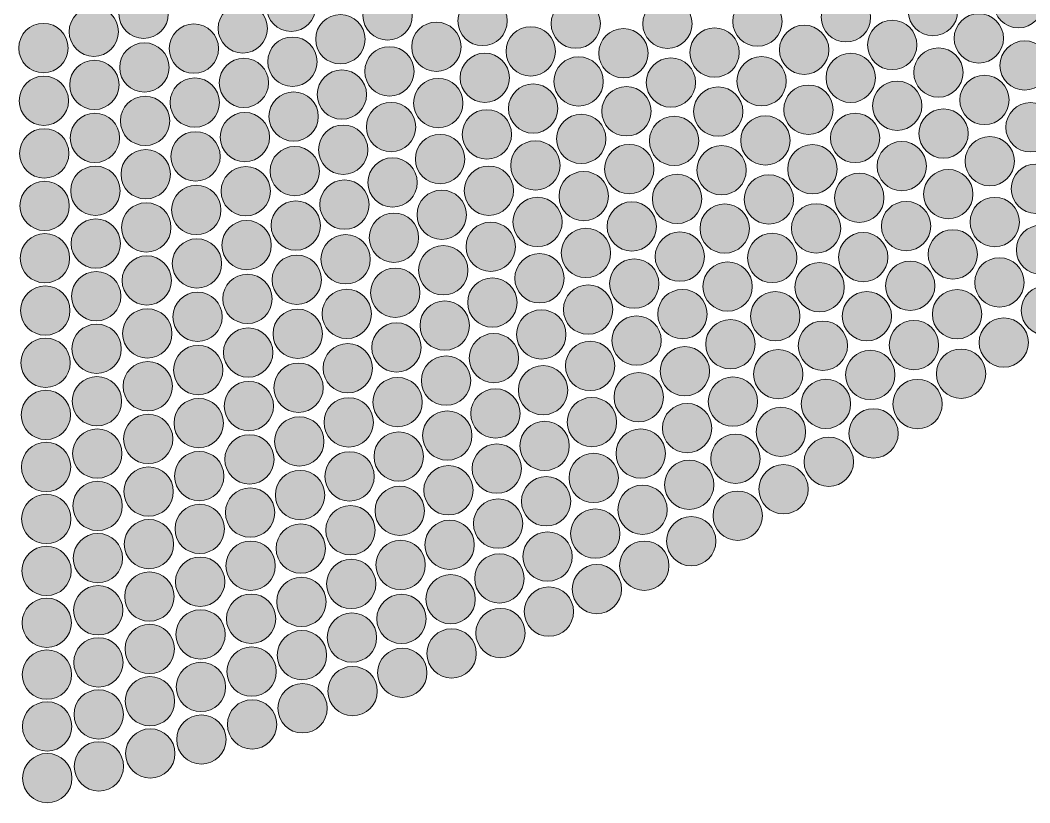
# Model space of a CAD drawing. Extents: x 3515 to 4006, y 175 to 667.
# Drawn here: x 3809.3 to 3908.4, y 180.9 to 257.7 of the extents above; entities that cross this region are included whole.
import ezdxf

# ---------------------------------------------------------------- set-up
doc = ezdxf.new("R2010")
doc.units = 0
doc.header["$MEASUREMENT"] = 0
doc.layers.add('Capa 1', color=7, linetype='Continuous', lineweight=0)

# ---------------------------------------------------------------- blocks, each defined once
blk = doc.blocks.new('Block_0')
at = {"layer": 'Capa 1', "true_color": 0x000000, "transparency": 33554687}
h = blk.add_hatch(color=18, dxfattribs=at)
h.dxf.hatch_style = 2
edge = h.paths.add_edge_path()
edge.add_arc((3907.289, 259.385), 2.421, 0, 360)
h = blk.add_hatch(color=18, dxfattribs=at)
h.dxf.hatch_style = 2
edge = h.paths.add_edge_path()
edge.add_arc((3821.444, 258.341), 2.421, 0, 360)
h = blk.add_hatch(color=18, dxfattribs=at)
h.dxf.hatch_style = 2
edge = h.paths.add_edge_path()
edge.add_arc((3835.915, 259.042), 2.421, 0, 360)
h = blk.add_hatch(color=18, dxfattribs=at)
h.dxf.hatch_style = 2
edge = h.paths.add_edge_path()
edge.add_arc((3845.389, 258.187), 2.421, 0, 360)
h = blk.add_hatch(color=18, dxfattribs=at)
h.dxf.hatch_style = 2
edge = h.paths.add_edge_path()
edge.add_arc((3898.899, 258.608), 2.421, 0, 360)
h = blk.add_hatch(color=18, dxfattribs=at)
h.dxf.hatch_style = 2
edge = h.paths.add_edge_path()
edge.add_arc((3854.702, 257.643), 2.421, 0, 360)
h = blk.add_hatch(color=18, dxfattribs=at)
h.dxf.hatch_style = 2
edge = h.paths.add_edge_path()
edge.add_arc((3863.854, 257.378), 2.421, 0, 360)
h = blk.add_hatch(color=18, dxfattribs=at)
h.dxf.hatch_style = 2
edge = h.paths.add_edge_path()
edge.add_arc((3872.846, 257.365), 2.421, 0, 360)
h = blk.add_hatch(color=18, dxfattribs=at)
h.dxf.hatch_style = 2
edge = h.paths.add_edge_path()
edge.add_arc((3881.682, 257.579), 2.421, 0, 360)
h = blk.add_hatch(color=18, dxfattribs=at)
h.dxf.hatch_style = 2
edge = h.paths.add_edge_path()
edge.add_arc((3890.365, 258), 2.421, 0, 360)
h = blk.add_hatch(color=18, dxfattribs=at)
h.dxf.hatch_style = 2
edge = h.paths.add_edge_path()
edge.add_arc((3816.552, 256.588), 2.421, 0, 360)
h = blk.add_hatch(color=18, dxfattribs=at)
h.dxf.hatch_style = 2
edge = h.paths.add_edge_path()
edge.add_arc((3831.174, 256.914), 2.421, 0, 360)
h = blk.add_hatch(color=18, dxfattribs=at)
h.dxf.hatch_style = 2
edge = h.paths.add_edge_path()
edge.add_arc((3840.749, 255.848), 2.421, 0, 360)
h = blk.add_hatch(color=18, dxfattribs=at)
h.dxf.hatch_style = 2
edge = h.paths.add_edge_path()
edge.add_arc((3894.905, 255.284), 2.421, 0, 360)
h = blk.add_hatch(color=18, dxfattribs=at)
h.dxf.hatch_style = 2
edge = h.paths.add_edge_path()
edge.add_arc((3903.403, 255.936), 2.421, 0, 360)
h = blk.add_hatch(color=18, dxfattribs=at)
h.dxf.hatch_style = 2
edge = h.paths.add_edge_path()
edge.add_arc((3811.61, 254.983), 2.421, 0, 360)
h = blk.add_hatch(color=18, dxfattribs=at)
h.dxf.hatch_style = 2
edge = h.paths.add_edge_path()
edge.add_arc((3826.373, 254.926), 2.421, 0, 360)
h = blk.add_hatch(color=18, dxfattribs=at)
h.dxf.hatch_style = 2
edge = h.paths.add_edge_path()
edge.add_arc((3850.166, 255.107), 2.421, 0, 360)
h = blk.add_hatch(color=18, dxfattribs=at)
h.dxf.hatch_style = 2
edge = h.paths.add_edge_path()
edge.add_arc((3859.425, 254.659), 2.421, 0, 360)
h = blk.add_hatch(color=18, dxfattribs=at)
h.dxf.hatch_style = 2
edge = h.paths.add_edge_path()
edge.add_arc((3868.525, 254.477), 2.421, 0, 360)
h = blk.add_hatch(color=18, dxfattribs=at)
h.dxf.hatch_style = 2
edge = h.paths.add_edge_path()
edge.add_arc((3877.47, 254.536), 2.421, 0, 360)
h = blk.add_hatch(color=18, dxfattribs=at)
h.dxf.hatch_style = 2
edge = h.paths.add_edge_path()
edge.add_arc((3886.262, 254.811), 2.421, 0, 360)
h = blk.add_hatch(color=18, dxfattribs=at)
h.dxf.hatch_style = 2
edge = h.paths.add_edge_path()
edge.add_arc((3836.045, 253.641), 2.421, 0, 360)
h = blk.add_hatch(color=18, dxfattribs=at)
h.dxf.hatch_style = 2
edge = h.paths.add_edge_path()
edge.add_arc((3907.898, 253.273), 2.421, 0, 360)
h = blk.add_hatch(color=18, dxfattribs=at)
h.dxf.hatch_style = 2
edge = h.paths.add_edge_path()
edge.add_arc((3821.516, 253.078), 2.421, 0, 360)
h = blk.add_hatch(color=18, dxfattribs=at)
h.dxf.hatch_style = 2
edge = h.paths.add_edge_path()
edge.add_arc((3845.562, 252.697), 2.421, 0, 360)
h = blk.add_hatch(color=18, dxfattribs=at)
h.dxf.hatch_style = 2
edge = h.paths.add_edge_path()
edge.add_arc((3899.435, 252.58), 2.421, 0, 360)
h = blk.add_hatch(color=18, dxfattribs=at)
h.dxf.hatch_style = 2
edge = h.paths.add_edge_path()
edge.add_arc((3816.608, 251.371), 2.421, 0, 360)
h = blk.add_hatch(color=18, dxfattribs=at)
h.dxf.hatch_style = 2
edge = h.paths.add_edge_path()
edge.add_arc((3831.28, 251.567), 2.421, 0, 360)
h = blk.add_hatch(color=18, dxfattribs=at)
h.dxf.hatch_style = 2
edge = h.paths.add_edge_path()
edge.add_arc((3854.924, 252.061), 2.421, 0, 360)
h = blk.add_hatch(color=18, dxfattribs=at)
h.dxf.hatch_style = 2
edge = h.paths.add_edge_path()
edge.add_arc((3864.13, 251.705), 2.421, 0, 360)
h = blk.add_hatch(color=18, dxfattribs=at)
h.dxf.hatch_style = 2
edge = h.paths.add_edge_path()
edge.add_arc((3873.182, 251.601), 2.421, 0, 360)
h = blk.add_hatch(color=18, dxfattribs=at)
h.dxf.hatch_style = 2
edge = h.paths.add_edge_path()
edge.add_arc((3882.081, 251.725), 2.421, 0, 360)
h = blk.add_hatch(color=18, dxfattribs=at)
h.dxf.hatch_style = 2
edge = h.paths.add_edge_path()
edge.add_arc((3890.831, 252.058), 2.421, 0, 360)
h = blk.add_hatch(color=18, dxfattribs=at)
h.dxf.hatch_style = 2
edge = h.paths.add_edge_path()
edge.add_arc((3840.894, 250.415), 2.421, 0, 360)
h = blk.add_hatch(color=18, dxfattribs=at)
h.dxf.hatch_style = 2
edge = h.paths.add_edge_path()
edge.add_arc((3811.652, 249.809), 2.421, 0, 360)
h = blk.add_hatch(color=18, dxfattribs=at)
h.dxf.hatch_style = 2
edge = h.paths.add_edge_path()
edge.add_arc((3826.458, 249.63), 2.421, 0, 360)
h = blk.add_hatch(color=18, dxfattribs=at)
h.dxf.hatch_style = 2
edge = h.paths.add_edge_path()
edge.add_arc((3850.356, 249.585), 2.421, 0, 360)
h = blk.add_hatch(color=18, dxfattribs=at)
h.dxf.hatch_style = 2
edge = h.paths.add_edge_path()
edge.add_arc((3895.389, 249.319), 2.421, 0, 360)
h = blk.add_hatch(color=18, dxfattribs=at)
h.dxf.hatch_style = 2
edge = h.paths.add_edge_path()
edge.add_arc((3903.957, 249.886), 2.421, 0, 360)
h = blk.add_hatch(color=18, dxfattribs=at)
h.dxf.hatch_style = 2
edge = h.paths.add_edge_path()
edge.add_arc((3836.164, 248.262), 2.421, 0, 360)
h = blk.add_hatch(color=18, dxfattribs=at)
h.dxf.hatch_style = 2
edge = h.paths.add_edge_path()
edge.add_arc((3859.664, 249.048), 2.421, 0, 360)
h = blk.add_hatch(color=18, dxfattribs=at)
h.dxf.hatch_style = 2
edge = h.paths.add_edge_path()
edge.add_arc((3868.82, 248.776), 2.421, 0, 360)
h = blk.add_hatch(color=18, dxfattribs=at)
h.dxf.hatch_style = 2
edge = h.paths.add_edge_path()
edge.add_arc((3877.824, 248.745), 2.421, 0, 360)
h = blk.add_hatch(color=18, dxfattribs=at)
h.dxf.hatch_style = 2
edge = h.paths.add_edge_path()
edge.add_arc((3886.68, 248.932), 2.421, 0, 360)
h = blk.add_hatch(color=18, dxfattribs=at)
h.dxf.hatch_style = 2
edge = h.paths.add_edge_path()
edge.add_arc((3821.583, 247.83), 2.421, 0, 360)
h = blk.add_hatch(color=18, dxfattribs=at)
h.dxf.hatch_style = 2
edge = h.paths.add_edge_path()
edge.add_arc((3845.722, 247.232), 2.421, 0, 360)
h = blk.add_hatch(color=18, dxfattribs=at)
h.dxf.hatch_style = 2
edge = h.paths.add_edge_path()
edge.add_arc((3855.13, 246.508), 2.421, 0, 360)
h = blk.add_hatch(color=18, dxfattribs=at)
h.dxf.hatch_style = 2
edge = h.paths.add_edge_path()
edge.add_arc((3899.937, 246.593), 2.421, 0, 360)
h = blk.add_hatch(color=18, dxfattribs=at)
h.dxf.hatch_style = 2
edge = h.paths.add_edge_path()
edge.add_arc((3908.469, 247.203), 2.421, 0, 360)
h = blk.add_hatch(color=18, dxfattribs=at)
h.dxf.hatch_style = 2
edge = h.paths.add_edge_path()
edge.add_arc((3816.66, 246.168), 2.421, 0, 360)
h = blk.add_hatch(color=18, dxfattribs=at)
h.dxf.hatch_style = 2
edge = h.paths.add_edge_path()
edge.add_arc((3831.377, 246.24), 2.421, 0, 360)
h = blk.add_hatch(color=18, dxfattribs=at)
h.dxf.hatch_style = 2
edge = h.paths.add_edge_path()
edge.add_arc((3864.387, 246.063), 2.421, 0, 360)
h = blk.add_hatch(color=18, dxfattribs=at)
h.dxf.hatch_style = 2
edge = h.paths.add_edge_path()
edge.add_arc((3873.495, 245.871), 2.421, 0, 360)
h = blk.add_hatch(color=18, dxfattribs=at)
h.dxf.hatch_style = 2
edge = h.paths.add_edge_path()
edge.add_arc((3882.453, 245.909), 2.421, 0, 360)
h = blk.add_hatch(color=18, dxfattribs=at)
h.dxf.hatch_style = 2
edge = h.paths.add_edge_path()
edge.add_arc((3891.266, 246.156), 2.421, 0, 360)
h = blk.add_hatch(color=18, dxfattribs=at)
h.dxf.hatch_style = 2
edge = h.paths.add_edge_path()
edge.add_arc((3811.691, 244.646), 2.421, 0, 360)
h = blk.add_hatch(color=18, dxfattribs=at)
h.dxf.hatch_style = 2
edge = h.paths.add_edge_path()
edge.add_arc((3826.536, 244.351), 2.421, 0, 360)
h = blk.add_hatch(color=18, dxfattribs=at)
h.dxf.hatch_style = 2
edge = h.paths.add_edge_path()
edge.add_arc((3841.028, 245.004), 2.421, 0, 360)
h = blk.add_hatch(color=18, dxfattribs=at)
h.dxf.hatch_style = 2
edge = h.paths.add_edge_path()
edge.add_arc((3850.531, 244.089), 2.421, 0, 360)
h = blk.add_hatch(color=18, dxfattribs=at)
h.dxf.hatch_style = 2
edge = h.paths.add_edge_path()
edge.add_arc((3859.887, 243.465), 2.421, 0, 360)
h = blk.add_hatch(color=18, dxfattribs=at)
h.dxf.hatch_style = 2
edge = h.paths.add_edge_path()
edge.add_arc((3895.842, 243.393), 2.421, 0, 360)
h = blk.add_hatch(color=18, dxfattribs=at)
h.dxf.hatch_style = 2
edge = h.paths.add_edge_path()
edge.add_arc((3904.476, 243.878), 2.421, 0, 360)
h = blk.add_hatch(color=18, dxfattribs=at)
h.dxf.hatch_style = 2
edge = h.paths.add_edge_path()
edge.add_arc((3821.645, 242.596), 2.421, 0, 360)
h = blk.add_hatch(color=18, dxfattribs=at)
h.dxf.hatch_style = 2
edge = h.paths.add_edge_path()
edge.add_arc((3836.275, 242.903), 2.421, 0, 360)
h = blk.add_hatch(color=18, dxfattribs=at)
h.dxf.hatch_style = 2
edge = h.paths.add_edge_path()
edge.add_arc((3869.094, 243.106), 2.421, 0, 360)
h = blk.add_hatch(color=18, dxfattribs=at)
h.dxf.hatch_style = 2
edge = h.paths.add_edge_path()
edge.add_arc((3878.155, 242.989), 2.421, 0, 360)
h = blk.add_hatch(color=18, dxfattribs=at)
h.dxf.hatch_style = 2
edge = h.paths.add_edge_path()
edge.add_arc((3887.07, 243.091), 2.421, 0, 360)
h = blk.add_hatch(color=18, dxfattribs=at)
h.dxf.hatch_style = 2
edge = h.paths.add_edge_path()
edge.add_arc((3845.871, 241.79), 2.421, 0, 360)
h = blk.add_hatch(color=18, dxfattribs=at)
h.dxf.hatch_style = 2
edge = h.paths.add_edge_path()
edge.add_arc((3816.707, 240.977), 2.421, 0, 360)
h = blk.add_hatch(color=18, dxfattribs=at)
h.dxf.hatch_style = 2
edge = h.paths.add_edge_path()
edge.add_arc((3831.467, 240.931), 2.421, 0, 360)
h = blk.add_hatch(color=18, dxfattribs=at)
h.dxf.hatch_style = 2
edge = h.paths.add_edge_path()
edge.add_arc((3855.322, 240.983), 2.421, 0, 360)
h = blk.add_hatch(color=18, dxfattribs=at)
h.dxf.hatch_style = 2
edge = h.paths.add_edge_path()
edge.add_arc((3864.627, 240.452), 2.421, 0, 360)
h = blk.add_hatch(color=18, dxfattribs=at)
h.dxf.hatch_style = 2
edge = h.paths.add_edge_path()
edge.add_arc((3900.408, 240.645), 2.421, 0, 360)
h = blk.add_hatch(color=18, dxfattribs=at)
h.dxf.hatch_style = 2
edge = h.paths.add_edge_path()
edge.add_arc((3909.005, 241.175), 2.421, 0, 360)
h = blk.add_hatch(color=18, dxfattribs=at)
h.dxf.hatch_style = 2
edge = h.paths.add_edge_path()
edge.add_arc((3811.726, 239.494), 2.421, 0, 360)
h = blk.add_hatch(color=18, dxfattribs=at)
h.dxf.hatch_style = 2
edge = h.paths.add_edge_path()
edge.add_arc((3841.152, 239.615), 2.421, 0, 360)
h = blk.add_hatch(color=18, dxfattribs=at)
h.dxf.hatch_style = 2
edge = h.paths.add_edge_path()
edge.add_arc((3873.786, 240.175), 2.421, 0, 360)
h = blk.add_hatch(color=18, dxfattribs=at)
h.dxf.hatch_style = 2
edge = h.paths.add_edge_path()
edge.add_arc((3882.801, 240.127), 2.421, 0, 360)
h = blk.add_hatch(color=18, dxfattribs=at)
h.dxf.hatch_style = 2
edge = h.paths.add_edge_path()
edge.add_arc((3891.674, 240.29), 2.421, 0, 360)
h = blk.add_hatch(color=18, dxfattribs=at)
h.dxf.hatch_style = 2
edge = h.paths.add_edge_path()
edge.add_arc((3826.608, 239.088), 2.421, 0, 360)
h = blk.add_hatch(color=18, dxfattribs=at)
h.dxf.hatch_style = 2
edge = h.paths.add_edge_path()
edge.add_arc((3850.695, 238.618), 2.421, 0, 360)
h = blk.add_hatch(color=18, dxfattribs=at)
h.dxf.hatch_style = 2
edge = h.paths.add_edge_path()
edge.add_arc((3821.702, 237.376), 2.421, 0, 360)
h = blk.add_hatch(color=18, dxfattribs=at)
h.dxf.hatch_style = 2
edge = h.paths.add_edge_path()
edge.add_arc((3836.377, 237.564), 2.421, 0, 360)
h = blk.add_hatch(color=18, dxfattribs=at)
h.dxf.hatch_style = 2
edge = h.paths.add_edge_path()
edge.add_arc((3860.094, 237.91), 2.421, 0, 360)
h = blk.add_hatch(color=18, dxfattribs=at)
h.dxf.hatch_style = 2
edge = h.paths.add_edge_path()
edge.add_arc((3869.35, 237.468), 2.421, 0, 360)
h = blk.add_hatch(color=18, dxfattribs=at)
h.dxf.hatch_style = 2
edge = h.paths.add_edge_path()
edge.add_arc((3896.267, 237.505), 2.421, 0, 360)
h = blk.add_hatch(color=18, dxfattribs=at)
h.dxf.hatch_style = 2
edge = h.paths.add_edge_path()
edge.add_arc((3904.963, 237.909), 2.421, 0, 360)
h = blk.add_hatch(color=18, dxfattribs=at)
h.dxf.hatch_style = 2
edge = h.paths.add_edge_path()
edge.add_arc((3846.009, 236.371), 2.421, 0, 360)
h = blk.add_hatch(color=18, dxfattribs=at)
h.dxf.hatch_style = 2
edge = h.paths.add_edge_path()
edge.add_arc((3878.463, 237.266), 2.421, 0, 360)
h = blk.add_hatch(color=18, dxfattribs=at)
h.dxf.hatch_style = 2
edge = h.paths.add_edge_path()
edge.add_arc((3887.435, 237.285), 2.421, 0, 360)
h = blk.add_hatch(color=18, dxfattribs=at)
h.dxf.hatch_style = 2
edge = h.paths.add_edge_path()
edge.add_arc((3816.751, 235.797), 2.421, 0, 360)
h = blk.add_hatch(color=18, dxfattribs=at)
h.dxf.hatch_style = 2
edge = h.paths.add_edge_path()
edge.add_arc((3831.55, 235.638), 2.421, 0, 360)
h = blk.add_hatch(color=18, dxfattribs=at)
h.dxf.hatch_style = 2
edge = h.paths.add_edge_path()
edge.add_arc((3855.5, 235.482), 2.421, 0, 360)
h = blk.add_hatch(color=18, dxfattribs=at)
h.dxf.hatch_style = 2
edge = h.paths.add_edge_path()
edge.add_arc((3864.85, 234.869), 2.421, 0, 360)
h = blk.add_hatch(color=18, dxfattribs=at)
h.dxf.hatch_style = 2
edge = h.paths.add_edge_path()
edge.add_arc((3874.058, 234.509), 2.421, 0, 360)
h = blk.add_hatch(color=18, dxfattribs=at)
h.dxf.hatch_style = 2
edge = h.paths.add_edge_path()
edge.add_arc((3883.126, 234.379), 2.421, 0, 360)
h = blk.add_hatch(color=18, dxfattribs=at)
h.dxf.hatch_style = 2
edge = h.paths.add_edge_path()
edge.add_arc((3892.056, 234.46), 2.421, 0, 360)
h = blk.add_hatch(color=18, dxfattribs=at)
h.dxf.hatch_style = 2
edge = h.paths.add_edge_path()
edge.add_arc((3900.849, 234.734), 2.421, 0, 360)
h = blk.add_hatch(color=18, dxfattribs=at)
h.dxf.hatch_style = 2
edge = h.paths.add_edge_path()
edge.add_arc((3909.509, 235.185), 2.421, 0, 360)
h = blk.add_hatch(color=18, dxfattribs=at)
h.dxf.hatch_style = 2
edge = h.paths.add_edge_path()
edge.add_arc((3811.76, 234.351), 2.421, 0, 360)
h = blk.add_hatch(color=18, dxfattribs=at)
h.dxf.hatch_style = 2
edge = h.paths.add_edge_path()
edge.add_arc((3826.675, 233.839), 2.421, 0, 360)
h = blk.add_hatch(color=18, dxfattribs=at)
h.dxf.hatch_style = 2
edge = h.paths.add_edge_path()
edge.add_arc((3841.267, 234.246), 2.421, 0, 360)
h = blk.add_hatch(color=18, dxfattribs=at)
h.dxf.hatch_style = 2
edge = h.paths.add_edge_path()
edge.add_arc((3850.847, 233.169), 2.421, 0, 360)
h = blk.add_hatch(color=18, dxfattribs=at)
h.dxf.hatch_style = 2
edge = h.paths.add_edge_path()
edge.add_arc((3821.754, 232.169), 2.421, 0, 360)
h = blk.add_hatch(color=18, dxfattribs=at)
h.dxf.hatch_style = 2
edge = h.paths.add_edge_path()
edge.add_arc((3836.472, 232.242), 2.421, 0, 360)
h = blk.add_hatch(color=18, dxfattribs=at)
h.dxf.hatch_style = 2
edge = h.paths.add_edge_path()
edge.add_arc((3860.288, 232.381), 2.421, 0, 360)
h = blk.add_hatch(color=18, dxfattribs=at)
h.dxf.hatch_style = 2
edge = h.paths.add_edge_path()
edge.add_arc((3869.589, 231.857), 2.421, 0, 360)
h = blk.add_hatch(color=18, dxfattribs=at)
h.dxf.hatch_style = 2
edge = h.paths.add_edge_path()
edge.add_arc((3878.752, 231.574), 2.421, 0, 360)
h = blk.add_hatch(color=18, dxfattribs=at)
h.dxf.hatch_style = 2
edge = h.paths.add_edge_path()
edge.add_arc((3887.777, 231.512), 2.421, 0, 360)
h = blk.add_hatch(color=18, dxfattribs=at)
h.dxf.hatch_style = 2
edge = h.paths.add_edge_path()
edge.add_arc((3896.666, 231.652), 2.421, 0, 360)
h = blk.add_hatch(color=18, dxfattribs=at)
h.dxf.hatch_style = 2
edge = h.paths.add_edge_path()
edge.add_arc((3905.421, 231.977), 2.421, 0, 360)
h = blk.add_hatch(color=18, dxfattribs=at)
h.dxf.hatch_style = 2
edge = h.paths.add_edge_path()
edge.add_arc((3816.792, 230.628), 2.421, 0, 360)
h = blk.add_hatch(color=18, dxfattribs=at)
h.dxf.hatch_style = 2
edge = h.paths.add_edge_path()
edge.add_arc((3846.137, 230.973), 2.421, 0, 360)
h = blk.add_hatch(color=18, dxfattribs=at)
h.dxf.hatch_style = 2
edge = h.paths.add_edge_path()
edge.add_arc((3831.628, 230.361), 2.421, 0, 360)
h = blk.add_hatch(color=18, dxfattribs=at)
h.dxf.hatch_style = 2
edge = h.paths.add_edge_path()
edge.add_arc((3855.666, 230.005), 2.421, 0, 360)
h = blk.add_hatch(color=18, dxfattribs=at)
h.dxf.hatch_style = 2
edge = h.paths.add_edge_path()
edge.add_arc((3811.79, 229.217), 2.421, 0, 360)
h = blk.add_hatch(color=18, dxfattribs=at)
h.dxf.hatch_style = 2
edge = h.paths.add_edge_path()
edge.add_arc((3826.737, 228.604), 2.421, 0, 360)
h = blk.add_hatch(color=18, dxfattribs=at)
h.dxf.hatch_style = 2
edge = h.paths.add_edge_path()
edge.add_arc((3841.374, 228.895), 2.421, 0, 360)
h = blk.add_hatch(color=18, dxfattribs=at)
h.dxf.hatch_style = 2
edge = h.paths.add_edge_path()
edge.add_arc((3865.058, 229.313), 2.421, 0, 360)
h = blk.add_hatch(color=18, dxfattribs=at)
h.dxf.hatch_style = 2
edge = h.paths.add_edge_path()
edge.add_arc((3874.313, 228.872), 2.421, 0, 360)
h = blk.add_hatch(color=18, dxfattribs=at)
h.dxf.hatch_style = 2
edge = h.paths.add_edge_path()
edge.add_arc((3883.431, 228.662), 2.421, 0, 360)
h = blk.add_hatch(color=18, dxfattribs=at)
h.dxf.hatch_style = 2
edge = h.paths.add_edge_path()
edge.add_arc((3892.414, 228.663), 2.421, 0, 360)
h = blk.add_hatch(color=18, dxfattribs=at)
h.dxf.hatch_style = 2
edge = h.paths.add_edge_path()
edge.add_arc((3901.264, 228.859), 2.421, 0, 360)
h = blk.add_hatch(color=18, dxfattribs=at)
h.dxf.hatch_style = 2
edge = h.paths.add_edge_path()
edge.add_arc((3909.983, 229.232), 2.421, 0, 360)
h = blk.add_hatch(color=18, dxfattribs=at)
h.dxf.hatch_style = 2
edge = h.paths.add_edge_path()
edge.add_arc((3850.988, 227.742), 2.421, 0, 360)
h = blk.add_hatch(color=18, dxfattribs=at)
h.dxf.hatch_style = 2
edge = h.paths.add_edge_path()
edge.add_arc((3821.803, 226.973), 2.421, 0, 360)
h = blk.add_hatch(color=18, dxfattribs=at)
h.dxf.hatch_style = 2
edge = h.paths.add_edge_path()
edge.add_arc((3836.561, 226.936), 2.421, 0, 360)
h = blk.add_hatch(color=18, dxfattribs=at)
h.dxf.hatch_style = 2
edge = h.paths.add_edge_path()
edge.add_arc((3860.468, 226.877), 2.421, 0, 360)
h = blk.add_hatch(color=18, dxfattribs=at)
h.dxf.hatch_style = 2
edge = h.paths.add_edge_path()
edge.add_arc((3816.829, 225.469), 2.421, 0, 360)
h = blk.add_hatch(color=18, dxfattribs=at)
h.dxf.hatch_style = 2
edge = h.paths.add_edge_path()
edge.add_arc((3846.256, 225.594), 2.421, 0, 360)
h = blk.add_hatch(color=18, dxfattribs=at)
h.dxf.hatch_style = 2
edge = h.paths.add_edge_path()
edge.add_arc((3869.813, 226.273), 2.421, 0, 360)
h = blk.add_hatch(color=18, dxfattribs=at)
h.dxf.hatch_style = 2
edge = h.paths.add_edge_path()
edge.add_arc((3879.022, 225.911), 2.421, 0, 360)
h = blk.add_hatch(color=18, dxfattribs=at)
h.dxf.hatch_style = 2
edge = h.paths.add_edge_path()
edge.add_arc((3888.098, 225.77), 2.421, 0, 360)
h = blk.add_hatch(color=18, dxfattribs=at)
h.dxf.hatch_style = 2
edge = h.paths.add_edge_path()
edge.add_arc((3897.04, 225.832), 2.421, 0, 360)
h = blk.add_hatch(color=18, dxfattribs=at)
h.dxf.hatch_style = 2
edge = h.paths.add_edge_path()
edge.add_arc((3905.852, 226.08), 2.421, 0, 360)
h = blk.add_hatch(color=18, dxfattribs=at)
h.dxf.hatch_style = 2
edge = h.paths.add_edge_path()
edge.add_arc((3831.7, 225.098), 2.421, 0, 360)
h = blk.add_hatch(color=18, dxfattribs=at)
h.dxf.hatch_style = 2
edge = h.paths.add_edge_path()
edge.add_arc((3855.821, 224.55), 2.421, 0, 360)
h = blk.add_hatch(color=18, dxfattribs=at)
h.dxf.hatch_style = 2
edge = h.paths.add_edge_path()
edge.add_arc((3811.819, 224.092), 2.421, 0, 360)
h = blk.add_hatch(color=18, dxfattribs=at)
h.dxf.hatch_style = 2
edge = h.paths.add_edge_path()
edge.add_arc((3841.474, 223.562), 2.421, 0, 360)
h = blk.add_hatch(color=18, dxfattribs=at)
h.dxf.hatch_style = 2
edge = h.paths.add_edge_path()
edge.add_arc((3865.253, 223.781), 2.421, 0, 360)
h = blk.add_hatch(color=18, dxfattribs=at)
h.dxf.hatch_style = 2
edge = h.paths.add_edge_path()
edge.add_arc((3826.795, 223.382), 2.421, 0, 360)
h = blk.add_hatch(color=18, dxfattribs=at)
h.dxf.hatch_style = 2
edge = h.paths.add_edge_path()
edge.add_arc((3874.552, 223.262), 2.421, 0, 360)
h = blk.add_hatch(color=18, dxfattribs=at)
h.dxf.hatch_style = 2
edge = h.paths.add_edge_path()
edge.add_arc((3883.717, 222.974), 2.421, 0, 360)
h = blk.add_hatch(color=18, dxfattribs=at)
h.dxf.hatch_style = 2
edge = h.paths.add_edge_path()
edge.add_arc((3892.751, 222.898), 2.421, 0, 360)
h = blk.add_hatch(color=18, dxfattribs=at)
h.dxf.hatch_style = 2
edge = h.paths.add_edge_path()
edge.add_arc((3901.655, 223.017), 2.421, 0, 360)
h = blk.add_hatch(color=18, dxfattribs=at)
h.dxf.hatch_style = 2
edge = h.paths.add_edge_path()
edge.add_arc((3821.849, 221.789), 2.421, 0, 360)
h = blk.add_hatch(color=18, dxfattribs=at)
h.dxf.hatch_style = 2
edge = h.paths.add_edge_path()
edge.add_arc((3836.643, 221.646), 2.421, 0, 360)
h = blk.add_hatch(color=18, dxfattribs=at)
h.dxf.hatch_style = 2
edge = h.paths.add_edge_path()
edge.add_arc((3851.12, 222.336), 2.421, 0, 360)
h = blk.add_hatch(color=18, dxfattribs=at)
h.dxf.hatch_style = 2
edge = h.paths.add_edge_path()
edge.add_arc((3860.637, 221.394), 2.421, 0, 360)
h = blk.add_hatch(color=18, dxfattribs=at)
h.dxf.hatch_style = 2
edge = h.paths.add_edge_path()
edge.add_arc((3870.022, 220.715), 2.421, 0, 360)
h = blk.add_hatch(color=18, dxfattribs=at)
h.dxf.hatch_style = 2
edge = h.paths.add_edge_path()
edge.add_arc((3816.864, 220.319), 2.421, 0, 360)
h = blk.add_hatch(color=18, dxfattribs=at)
h.dxf.hatch_style = 2
edge = h.paths.add_edge_path()
edge.add_arc((3831.767, 219.849), 2.421, 0, 360)
h = blk.add_hatch(color=18, dxfattribs=at)
h.dxf.hatch_style = 2
edge = h.paths.add_edge_path()
edge.add_arc((3846.368, 220.233), 2.421, 0, 360)
h = blk.add_hatch(color=18, dxfattribs=at)
h.dxf.hatch_style = 2
edge = h.paths.add_edge_path()
edge.add_arc((3879.276, 220.276), 2.421, 0, 360)
h = blk.add_hatch(color=18, dxfattribs=at)
h.dxf.hatch_style = 2
edge = h.paths.add_edge_path()
edge.add_arc((3888.399, 220.058), 2.421, 0, 360)
h = blk.add_hatch(color=18, dxfattribs=at)
h.dxf.hatch_style = 2
edge = h.paths.add_edge_path()
edge.add_arc((3897.392, 220.043), 2.421, 0, 360)
h = blk.add_hatch(color=18, dxfattribs=at)
h.dxf.hatch_style = 2
edge = h.paths.add_edge_path()
edge.add_arc((3811.845, 218.974), 2.421, 0, 360)
h = blk.add_hatch(color=18, dxfattribs=at)
h.dxf.hatch_style = 2
edge = h.paths.add_edge_path()
edge.add_arc((3855.966, 219.116), 2.421, 0, 360)
h = blk.add_hatch(color=18, dxfattribs=at)
h.dxf.hatch_style = 2
edge = h.paths.add_edge_path()
edge.add_arc((3826.849, 218.171), 2.421, 0, 360)
h = blk.add_hatch(color=18, dxfattribs=at)
h.dxf.hatch_style = 2
edge = h.paths.add_edge_path()
edge.add_arc((3841.567, 218.245), 2.421, 0, 360)
h = blk.add_hatch(color=18, dxfattribs=at)
h.dxf.hatch_style = 2
edge = h.paths.add_edge_path()
edge.add_arc((3865.436, 218.272), 2.421, 0, 360)
h = blk.add_hatch(color=18, dxfattribs=at)
h.dxf.hatch_style = 2
edge = h.paths.add_edge_path()
edge.add_arc((3874.776, 217.678), 2.421, 0, 360)
h = blk.add_hatch(color=18, dxfattribs=at)
h.dxf.hatch_style = 2
edge = h.paths.add_edge_path()
edge.add_arc((3821.891, 216.614), 2.421, 0, 360)
h = blk.add_hatch(color=18, dxfattribs=at)
h.dxf.hatch_style = 2
edge = h.paths.add_edge_path()
edge.add_arc((3851.244, 216.948), 2.421, 0, 360)
h = blk.add_hatch(color=18, dxfattribs=at)
h.dxf.hatch_style = 2
edge = h.paths.add_edge_path()
edge.add_arc((3883.986, 217.314), 2.421, 0, 360)
h = blk.add_hatch(color=18, dxfattribs=at)
h.dxf.hatch_style = 2
edge = h.paths.add_edge_path()
edge.add_arc((3893.068, 217.162), 2.421, 0, 360)
h = blk.add_hatch(color=18, dxfattribs=at)
h.dxf.hatch_style = 2
edge = h.paths.add_edge_path()
edge.add_arc((3836.72, 216.371), 2.421, 0, 360)
h = blk.add_hatch(color=18, dxfattribs=at)
h.dxf.hatch_style = 2
edge = h.paths.add_edge_path()
edge.add_arc((3860.795, 215.934), 2.421, 0, 360)
h = blk.add_hatch(color=18, dxfattribs=at)
h.dxf.hatch_style = 2
edge = h.paths.add_edge_path()
edge.add_arc((3816.897, 215.177), 2.421, 0, 360)
h = blk.add_hatch(color=18, dxfattribs=at)
h.dxf.hatch_style = 2
edge = h.paths.add_edge_path()
edge.add_arc((3831.83, 214.613), 2.421, 0, 360)
h = blk.add_hatch(color=18, dxfattribs=at)
h.dxf.hatch_style = 2
edge = h.paths.add_edge_path()
edge.add_arc((3846.472, 214.889), 2.421, 0, 360)
h = blk.add_hatch(color=18, dxfattribs=at)
h.dxf.hatch_style = 2
edge = h.paths.add_edge_path()
edge.add_arc((3870.218, 215.18), 2.421, 0, 360)
h = blk.add_hatch(color=18, dxfattribs=at)
h.dxf.hatch_style = 2
edge = h.paths.add_edge_path()
edge.add_arc((3879.514, 214.667), 2.421, 0, 360)
h = blk.add_hatch(color=18, dxfattribs=at)
h.dxf.hatch_style = 2
edge = h.paths.add_edge_path()
edge.add_arc((3811.87, 213.863), 2.421, 0, 360)
h = blk.add_hatch(color=18, dxfattribs=at)
h.dxf.hatch_style = 2
edge = h.paths.add_edge_path()
edge.add_arc((3856.102, 213.702), 2.421, 0, 360)
h = blk.add_hatch(color=18, dxfattribs=at)
h.dxf.hatch_style = 2
edge = h.paths.add_edge_path()
edge.add_arc((3888.683, 214.374), 2.421, 0, 360)
h = blk.add_hatch(color=18, dxfattribs=at)
h.dxf.hatch_style = 2
edge = h.paths.add_edge_path()
edge.add_arc((3826.899, 212.972), 2.421, 0, 360)
h = blk.add_hatch(color=18, dxfattribs=at)
h.dxf.hatch_style = 2
edge = h.paths.add_edge_path()
edge.add_arc((3841.654, 212.943), 2.421, 0, 360)
h = blk.add_hatch(color=18, dxfattribs=at)
h.dxf.hatch_style = 2
edge = h.paths.add_edge_path()
edge.add_arc((3865.607, 212.785), 2.421, 0, 360)
h = blk.add_hatch(color=18, dxfattribs=at)
h.dxf.hatch_style = 2
edge = h.paths.add_edge_path()
edge.add_arc((3874.986, 212.118), 2.421, 0, 360)
h = blk.add_hatch(color=18, dxfattribs=at)
h.dxf.hatch_style = 2
edge = h.paths.add_edge_path()
edge.add_arc((3884.239, 211.68), 2.421, 0, 360)
h = blk.add_hatch(color=18, dxfattribs=at)
h.dxf.hatch_style = 2
edge = h.paths.add_edge_path()
edge.add_arc((3821.931, 211.449), 2.421, 0, 360)
h = blk.add_hatch(color=18, dxfattribs=at)
h.dxf.hatch_style = 2
edge = h.paths.add_edge_path()
edge.add_arc((3836.792, 211.109), 2.421, 0, 360)
h = blk.add_hatch(color=18, dxfattribs=at)
h.dxf.hatch_style = 2
edge = h.paths.add_edge_path()
edge.add_arc((3851.359, 211.577), 2.421, 0, 360)
h = blk.add_hatch(color=18, dxfattribs=at)
h.dxf.hatch_style = 2
edge = h.paths.add_edge_path()
edge.add_arc((3816.928, 210.044), 2.421, 0, 360)
h = blk.add_hatch(color=18, dxfattribs=at)
h.dxf.hatch_style = 2
edge = h.paths.add_edge_path()
edge.add_arc((3860.943, 210.493), 2.421, 0, 360)
h = blk.add_hatch(color=18, dxfattribs=at)
h.dxf.hatch_style = 2
edge = h.paths.add_edge_path()
edge.add_arc((3870.403, 209.668), 2.421, 0, 360)
h = blk.add_hatch(color=18, dxfattribs=at)
h.dxf.hatch_style = 2
edge = h.paths.add_edge_path()
edge.add_arc((3811.893, 208.759), 2.421, 0, 360)
h = blk.add_hatch(color=18, dxfattribs=at)
h.dxf.hatch_style = 2
edge = h.paths.add_edge_path()
edge.add_arc((3831.888, 209.388), 2.421, 0, 360)
h = blk.add_hatch(color=18, dxfattribs=at)
h.dxf.hatch_style = 2
edge = h.paths.add_edge_path()
edge.add_arc((3846.57, 209.561), 2.421, 0, 360)
h = blk.add_hatch(color=18, dxfattribs=at)
h.dxf.hatch_style = 2
edge = h.paths.add_edge_path()
edge.add_arc((3879.738, 209.082), 2.421, 0, 360)
h = blk.add_hatch(color=18, dxfattribs=at)
h.dxf.hatch_style = 2
edge = h.paths.add_edge_path()
edge.add_arc((3826.946, 207.783), 2.421, 0, 360)
h = blk.add_hatch(color=18, dxfattribs=at)
h.dxf.hatch_style = 2
edge = h.paths.add_edge_path()
edge.add_arc((3841.736, 207.655), 2.421, 0, 360)
h = blk.add_hatch(color=18, dxfattribs=at)
h.dxf.hatch_style = 2
edge = h.paths.add_edge_path()
edge.add_arc((3856.229, 208.306), 2.421, 0, 360)
h = blk.add_hatch(color=18, dxfattribs=at)
h.dxf.hatch_style = 2
edge = h.paths.add_edge_path()
edge.add_arc((3865.767, 207.319), 2.421, 0, 360)
h = blk.add_hatch(color=18, dxfattribs=at)
h.dxf.hatch_style = 2
edge = h.paths.add_edge_path()
edge.add_arc((3821.968, 206.292), 2.421, 0, 360)
h = blk.add_hatch(color=18, dxfattribs=at)
h.dxf.hatch_style = 2
edge = h.paths.add_edge_path()
edge.add_arc((3836.859, 205.859), 2.421, 0, 360)
h = blk.add_hatch(color=18, dxfattribs=at)
h.dxf.hatch_style = 2
edge = h.paths.add_edge_path()
edge.add_arc((3851.468, 206.224), 2.421, 0, 360)
h = blk.add_hatch(color=18, dxfattribs=at)
h.dxf.hatch_style = 2
edge = h.paths.add_edge_path()
edge.add_arc((3875.183, 206.58), 2.421, 0, 360)
h = blk.add_hatch(color=18, dxfattribs=at)
h.dxf.hatch_style = 2
edge = h.paths.add_edge_path()
edge.add_arc((3816.956, 204.918), 2.421, 0, 360)
h = blk.add_hatch(color=18, dxfattribs=at)
h.dxf.hatch_style = 2
edge = h.paths.add_edge_path()
edge.add_arc((3861.082, 205.071), 2.421, 0, 360)
h = blk.add_hatch(color=18, dxfattribs=at)
h.dxf.hatch_style = 2
edge = h.paths.add_edge_path()
edge.add_arc((3811.914, 203.661), 2.421, 0, 360)
h = blk.add_hatch(color=18, dxfattribs=at)
h.dxf.hatch_style = 2
edge = h.paths.add_edge_path()
edge.add_arc((3831.943, 204.175), 2.421, 0, 360)
h = blk.add_hatch(color=18, dxfattribs=at)
h.dxf.hatch_style = 2
edge = h.paths.add_edge_path()
edge.add_arc((3846.661, 204.249), 2.421, 0, 360)
h = blk.add_hatch(color=18, dxfattribs=at)
h.dxf.hatch_style = 2
edge = h.paths.add_edge_path()
edge.add_arc((3870.576, 204.177), 2.421, 0, 360)
h = blk.add_hatch(color=18, dxfattribs=at)
h.dxf.hatch_style = 2
edge = h.paths.add_edge_path()
edge.add_arc((3856.349, 202.927), 2.421, 0, 360)
h = blk.add_hatch(color=18, dxfattribs=at)
h.dxf.hatch_style = 2
edge = h.paths.add_edge_path()
edge.add_arc((3826.99, 202.603), 2.421, 0, 360)
h = blk.add_hatch(color=18, dxfattribs=at)
h.dxf.hatch_style = 2
edge = h.paths.add_edge_path()
edge.add_arc((3841.812, 202.381), 2.421, 0, 360)
h = blk.add_hatch(color=18, dxfattribs=at)
h.dxf.hatch_style = 2
edge = h.paths.add_edge_path()
edge.add_arc((3865.919, 201.872), 2.421, 0, 360)
h = blk.add_hatch(color=18, dxfattribs=at)
h.dxf.hatch_style = 2
edge = h.paths.add_edge_path()
edge.add_arc((3822.002, 201.144), 2.421, 0, 360)
h = blk.add_hatch(color=18, dxfattribs=at)
h.dxf.hatch_style = 2
edge = h.paths.add_edge_path()
edge.add_arc((3851.57, 200.886), 2.421, 0, 360)
h = blk.add_hatch(color=18, dxfattribs=at)
h.dxf.hatch_style = 2
edge = h.paths.add_edge_path()
edge.add_arc((3816.983, 199.799), 2.421, 0, 360)
h = blk.add_hatch(color=18, dxfattribs=at)
h.dxf.hatch_style = 2
edge = h.paths.add_edge_path()
edge.add_arc((3836.922, 200.622), 2.421, 0, 360)
h = blk.add_hatch(color=18, dxfattribs=at)
h.dxf.hatch_style = 2
edge = h.paths.add_edge_path()
edge.add_arc((3831.994, 198.972), 2.421, 0, 360)
h = blk.add_hatch(color=18, dxfattribs=at)
h.dxf.hatch_style = 2
edge = h.paths.add_edge_path()
edge.add_arc((3846.747, 198.95), 2.421, 0, 360)
h = blk.add_hatch(color=18, dxfattribs=at)
h.dxf.hatch_style = 2
edge = h.paths.add_edge_path()
edge.add_arc((3861.213, 199.667), 2.421, 0, 360)
h = blk.add_hatch(color=18, dxfattribs=at)
h.dxf.hatch_style = 2
edge = h.paths.add_edge_path()
edge.add_arc((3811.934, 198.569), 2.421, 0, 360)
h = blk.add_hatch(color=18, dxfattribs=at)
h.dxf.hatch_style = 2
edge = h.paths.add_edge_path()
edge.add_arc((3827.031, 197.432), 2.421, 0, 360)
h = blk.add_hatch(color=18, dxfattribs=at)
h.dxf.hatch_style = 2
edge = h.paths.add_edge_path()
edge.add_arc((3841.884, 197.119), 2.421, 0, 360)
h = blk.add_hatch(color=18, dxfattribs=at)
h.dxf.hatch_style = 2
edge = h.paths.add_edge_path()
edge.add_arc((3856.461, 197.564), 2.421, 0, 360)
h = blk.add_hatch(color=18, dxfattribs=at)
h.dxf.hatch_style = 2
edge = h.paths.add_edge_path()
edge.add_arc((3822.035, 196.004), 2.421, 0, 360)
h = blk.add_hatch(color=18, dxfattribs=at)
h.dxf.hatch_style = 2
edge = h.paths.add_edge_path()
edge.add_arc((3836.981, 195.395), 2.421, 0, 360)
h = blk.add_hatch(color=18, dxfattribs=at)
h.dxf.hatch_style = 2
edge = h.paths.add_edge_path()
edge.add_arc((3851.665, 195.562), 2.421, 0, 360)
h = blk.add_hatch(color=18, dxfattribs=at)
h.dxf.hatch_style = 2
edge = h.paths.add_edge_path()
edge.add_arc((3817.008, 194.687), 2.421, 0, 360)
h = blk.add_hatch(color=18, dxfattribs=at)
h.dxf.hatch_style = 2
edge = h.paths.add_edge_path()
edge.add_arc((3832.043, 193.779), 2.421, 0, 360)
h = blk.add_hatch(color=18, dxfattribs=at)
h.dxf.hatch_style = 2
edge = h.paths.add_edge_path()
edge.add_arc((3811.953, 193.482), 2.421, 0, 360)
h = blk.add_hatch(color=18, dxfattribs=at)
h.dxf.hatch_style = 2
edge = h.paths.add_edge_path()
edge.add_arc((3846.828, 193.664), 2.421, 0, 360)
h = blk.add_hatch(color=18, dxfattribs=at)
h.dxf.hatch_style = 2
edge = h.paths.add_edge_path()
edge.add_arc((3827.07, 192.27), 2.421, 0, 360)
h = blk.add_hatch(color=18, dxfattribs=at)
h.dxf.hatch_style = 2
edge = h.paths.add_edge_path()
edge.add_arc((3841.951, 191.869), 2.421, 0, 360)
h = blk.add_hatch(color=18, dxfattribs=at)
h.dxf.hatch_style = 2
edge = h.paths.add_edge_path()
edge.add_arc((3822.065, 190.87), 2.421, 0, 360)
h = blk.add_hatch(color=18, dxfattribs=at)
h.dxf.hatch_style = 2
edge = h.paths.add_edge_path()
edge.add_arc((3837.037, 190.179), 2.421, 0, 360)
h = blk.add_hatch(color=18, dxfattribs=at)
h.dxf.hatch_style = 2
edge = h.paths.add_edge_path()
edge.add_arc((3817.031, 189.58), 2.421, 0, 360)
h = blk.add_hatch(color=18, dxfattribs=at)
h.dxf.hatch_style = 2
edge = h.paths.add_edge_path()
edge.add_arc((3811.97, 188.4), 2.421, 0, 360)
h = blk.add_hatch(color=18, dxfattribs=at)
h.dxf.hatch_style = 2
edge = h.paths.add_edge_path()
edge.add_arc((3832.088, 188.594), 2.421, 0, 360)
h = blk.add_hatch(color=18, dxfattribs=at)
h.dxf.hatch_style = 2
edge = h.paths.add_edge_path()
edge.add_arc((3827.106, 187.116), 2.421, 0, 360)
h = blk.add_hatch(color=18, dxfattribs=at)
h.dxf.hatch_style = 2
edge = h.paths.add_edge_path()
edge.add_arc((3822.094, 185.744), 2.421, 0, 360)
h = blk.add_hatch(color=18, dxfattribs=at)
h.dxf.hatch_style = 2
edge = h.paths.add_edge_path()
edge.add_arc((3817.053, 184.48), 2.421, 0, 360)
h = blk.add_hatch(color=18, dxfattribs=at)
h.dxf.hatch_style = 2
edge = h.paths.add_edge_path()
edge.add_arc((3811.987, 183.323), 2.421, 0, 360)
at = {"layer": 'Capa 1'}
for centre in [(3907.289, 259.385), (3821.444, 258.341), (3835.915, 259.042), (3845.389, 258.187), (3898.899, 258.608), (3854.702, 257.643), (3863.854, 257.378), (3872.846, 257.365), (3881.682, 257.579), (3890.365, 258), (3816.552, 256.588), (3831.174, 256.914), (3840.749, 255.848), (3894.905, 255.284), (3903.403, 255.936), (3811.61, 254.983), (3826.373, 254.926), (3850.166, 255.107), (3859.425, 254.659), (3868.525, 254.477), (3877.47, 254.536), (3886.262, 254.811), (3836.045, 253.641), (3907.898, 253.273), (3821.516, 253.078), (3845.562, 252.697), (3899.435, 252.58), (3816.608, 251.371), (3831.28, 251.567), (3854.924, 252.061), (3864.13, 251.705), (3873.182, 251.601), (3882.081, 251.725), (3890.831, 252.058), (3840.894, 250.415), (3811.652, 249.809), (3826.458, 249.63), (3850.356, 249.585), (3895.389, 249.319), (3903.957, 249.886), (3836.164, 248.262), (3859.664, 249.048), (3868.82, 248.776), (3877.824, 248.745), (3886.68, 248.932), (3821.583, 247.83), (3845.722, 247.232), (3855.13, 246.508), (3899.937, 246.593), (3908.469, 247.203), (3816.66, 246.168), (3831.377, 246.24), (3864.387, 246.063), (3873.495, 245.871), (3882.453, 245.909), (3891.266, 246.156), (3811.691, 244.646), (3826.536, 244.351), (3841.028, 245.004), (3850.531, 244.089), (3859.887, 243.465), (3895.842, 243.393), (3904.476, 243.878), (3821.645, 242.596), (3836.275, 242.903), (3869.094, 243.106), (3878.155, 242.989), (3887.07, 243.091), (3845.871, 241.79), (3816.707, 240.977), (3831.467, 240.931), (3855.322, 240.983), (3864.627, 240.452), (3900.408, 240.645), (3909.005, 241.175), (3811.726, 239.494), (3841.152, 239.615), (3873.786, 240.175), (3882.801, 240.127), (3891.674, 240.29), (3826.608, 239.088), (3850.695, 238.618), (3821.702, 237.376), (3836.377, 237.564), (3860.094, 237.91), (3869.35, 237.468), (3896.267, 237.505), (3904.963, 237.909), (3846.009, 236.371), (3878.463, 237.266), (3887.435, 237.285), (3816.751, 235.797), (3831.55, 235.638), (3855.5, 235.482), (3864.85, 234.869), (3874.058, 234.509), (3883.126, 234.379), (3892.056, 234.46), (3900.849, 234.734), (3909.509, 235.185), (3811.76, 234.351), (3826.675, 233.839), (3841.267, 234.246), (3850.847, 233.169), (3821.754, 232.169), (3836.472, 232.242), (3860.288, 232.381), (3869.589, 231.857), (3878.752, 231.574), (3887.777, 231.512), (3896.666, 231.652), (3905.421, 231.977), (3816.792, 230.628), (3846.137, 230.973), (3831.628, 230.361), (3855.666, 230.005), (3811.79, 229.217), (3826.737, 228.604), (3841.374, 228.895), (3865.058, 229.313), (3874.313, 228.872), (3883.431, 228.662), (3892.414, 228.663), (3901.264, 228.859), (3909.983, 229.232), (3850.988, 227.742), (3821.803, 226.973), (3836.561, 226.936), (3860.468, 226.877), (3816.829, 225.469), (3846.256, 225.594), (3869.813, 226.273), (3879.022, 225.911), (3888.098, 225.77), (3897.04, 225.832), (3905.852, 226.08), (3831.7, 225.098), (3855.821, 224.55), (3811.819, 224.092), (3841.474, 223.562), (3865.253, 223.781), (3826.795, 223.382), (3874.552, 223.262), (3883.717, 222.974), (3892.751, 222.898), (3901.655, 223.017), (3821.849, 221.789), (3836.643, 221.646), (3851.12, 222.336), (3860.637, 221.394), (3870.022, 220.715), (3816.864, 220.319), (3831.767, 219.849), (3846.368, 220.233), (3879.276, 220.276), (3888.399, 220.058), (3897.392, 220.043), (3811.845, 218.974), (3855.966, 219.116), (3826.849, 218.171), (3841.567, 218.245), (3865.436, 218.272), (3874.776, 217.678), (3821.891, 216.614), (3851.244, 216.948), (3883.986, 217.314), (3893.068, 217.162), (3836.72, 216.371), (3860.795, 215.934), (3816.897, 215.177), (3831.83, 214.613), (3846.472, 214.889), (3870.218, 215.18), (3879.514, 214.667), (3811.87, 213.863), (3856.102, 213.702), (3888.683, 214.374), (3826.899, 212.972), (3841.654, 212.943), (3865.607, 212.785), (3874.986, 212.118), (3884.239, 211.68), (3821.931, 211.449), (3836.792, 211.109), (3851.359, 211.577), (3816.928, 210.044), (3860.943, 210.493), (3870.403, 209.668), (3811.893, 208.759), (3831.888, 209.388), (3846.57, 209.561), (3879.738, 209.082), (3826.946, 207.783), (3841.736, 207.655), (3856.229, 208.306), (3865.767, 207.319), (3821.968, 206.292), (3836.859, 205.859), (3851.468, 206.224), (3875.183, 206.58), (3816.956, 204.918), (3861.082, 205.071), (3811.914, 203.661), (3831.943, 204.175), (3846.661, 204.249), (3870.576, 204.177), (3856.349, 202.927), (3826.99, 202.603), (3841.812, 202.381), (3865.919, 201.872), (3822.002, 201.144), (3851.57, 200.886), (3816.983, 199.799), (3836.922, 200.622), (3831.994, 198.972), (3846.747, 198.95), (3861.213, 199.667), (3811.934, 198.569), (3827.031, 197.432), (3841.884, 197.119), (3856.461, 197.564), (3822.035, 196.004), (3836.981, 195.395), (3851.665, 195.562), (3817.008, 194.687), (3832.043, 193.779), (3811.953, 193.482), (3846.828, 193.664), (3827.07, 192.27), (3841.951, 191.869), (3822.065, 190.87), (3837.037, 190.179), (3817.031, 189.58), (3811.97, 188.4), (3832.088, 188.594), (3827.106, 187.116), (3822.094, 185.744), (3817.053, 184.48), (3811.987, 183.323)]:
    blk.add_circle(centre, 2.421, dxfattribs=at)

msp = doc.modelspace()

# ---------------------------------------------------------------- block references
at = {"layer": 'Capa 1'}
msp.add_blockref('Block_0', (0, 0), dxfattribs=at)

doc.saveas('drawing.dxf')
